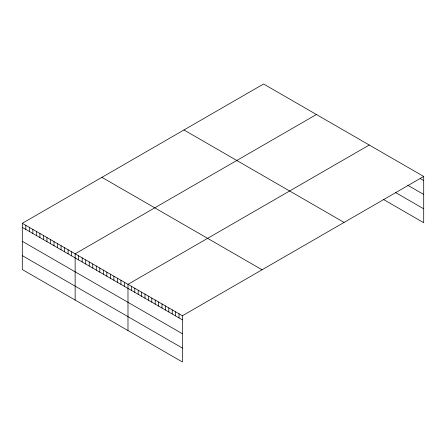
<?xml version="1.0" encoding="UTF-8"?>
<svg xmlns="http://www.w3.org/2000/svg" width="446" height="446" viewBox="0 0 446 446"><rect width="100%" height="100%" fill="white"/><g stroke="black" fill="none" stroke-linecap="round" stroke-linejoin="round"><path stroke-width="0.67" d="M423.7 176.454L182.425 315.751L182.425 361.996L22.3 269.546L22.3 223.301L263.575 84.004L423.7 176.454L423.7 222.699L383.437 199.451M316.415 114.511L75.14 253.807L75.14 300.058M369.255 145.022L127.985 284.319L127.985 330.564M420.299 178.59L423.7 180.552M407.822 185.291L423.7 194.462M395.346 192.421L423.7 208.789M183.953 129.97L344.078 222.42M101.922 177.335L262.047 269.78M22.3 223.301L182.425 315.751M22.3 227.404L182.425 319.849M22.3 241.308L182.425 333.759M22.3 255.642L182.425 348.086M179.024 313.783L179.024 317.887M175.624 311.821L175.624 315.924M172.217 309.858L172.217 313.956M168.817 307.891L168.817 311.994M165.416 305.928L165.416 310.026M162.01 303.966L162.01 308.063M158.609 301.998L158.609 306.101M155.208 300.035L155.208 304.133M151.802 298.067L151.802 302.171M148.401 296.105L148.401 300.203M145 294.143L145 298.24M141.594 292.175L141.594 296.278M138.193 290.212L138.193 294.31M134.787 288.25L134.787 292.347M131.386 286.282L131.386 290.385M124.462 282.285L124.462 286.382M120.938 280.25L120.938 284.353M117.415 278.215L117.415 282.318M113.892 276.18L113.892 280.283M110.368 274.151L110.368 278.248M106.845 272.116L106.845 276.213M103.327 270.081L103.327 274.178M99.804 268.046L99.804 272.149M96.28 266.011L96.28 270.114M92.757 263.982L92.757 268.079M89.233 261.947L89.233 266.045M85.71 259.912L85.71 264.01M82.187 257.877L82.187 261.98M78.663 255.842L78.663 259.946M71.616 251.778L71.616 255.876M68.099 249.743L68.099 253.841M64.575 247.708L64.575 251.806M61.052 245.674L61.052 249.777M57.528 243.639L57.528 247.742M54.005 241.609L54.005 245.707M50.482 239.574L50.482 243.672M46.958 237.54L46.958 241.637M43.435 235.505L43.435 239.608M39.911 233.47L39.911 237.573M36.394 231.435L36.394 235.538M32.87 229.406L32.87 233.503M29.347 227.371L29.347 231.468M25.823 225.336L25.823 229.434"/></g></svg>
